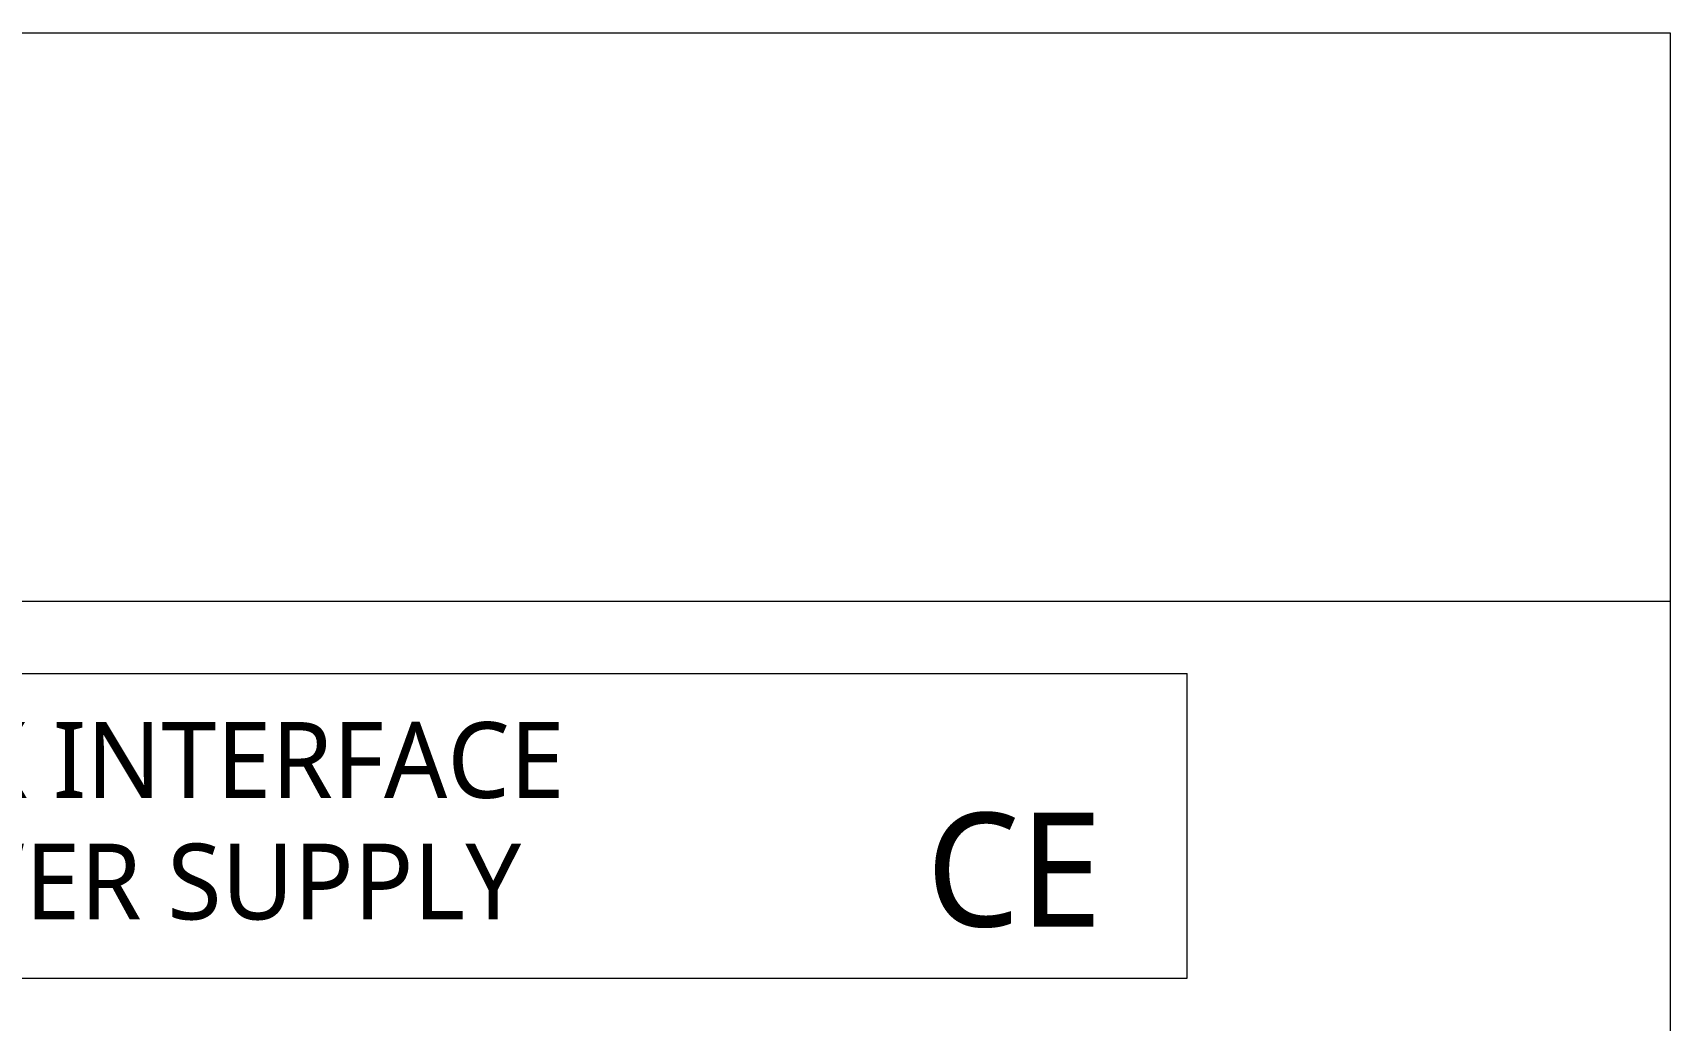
# Model space of a CAD drawing. Header units: millimetres. Extents: x 81 to 151.3, y -66.5 to 29.
# Drawn here: x 108.13 to 151.28, y 2.95 to 29 of the extents above; entities that cross this region are included whole.
import ezdxf

# ---------------------------------------------------------------- set-up
doc = ezdxf.new("R2010")
doc.units = ezdxf.units.MM
doc.header["$LTSCALE"] = 20
doc.layers.add('Ontwerplaag-1', color=7, linetype='Continuous')
doc.styles.add('@Malgun Gothic', font='malgun.ttf')

msp = doc.modelspace()

# ---------------------------------------------------------------- linework, layer by layer
at = {"layer": 'Ontwerplaag-1', "color": 7, "linetype": 'Continuous', "lineweight": 5, "transparency": 33554687}
for p, q in [((81, 29), (151.284, 29)), ((81, 29), (151.284, 29)), ((151.284, 29), (151.284, -61)), ((151.284, 29), (151.284, -61)), ((151.284, 14), (81, 14)), ((151.284, 14), (81, 14)), ((93.729, 12.096), (138.556, 12.096)), ((138.556, 4.069), (138.556, 12.096)), ((93.729, 4.069), (138.556, 4.069))]:
    msp.add_line(p, q, dxfattribs=at)

# ---------------------------------------------------------------- texts
at = {"layer": 'Ontwerplaag-1', "color": 7, "transparency": 33554687, "attachment_point": 7, "style": '@Malgun Gothic'}
for s, insert, char_height, line_spacing_factor in [('DALI/DMX INTERFACE', (95.405, 8.791), 2.00001, 1.004011), ('CE', (131.669, 5.385), 3, 0.669344), ('DALI POWER SUPPLY', (95.405, 5.585), 2.00001, 1.004011)]:
    msp.add_mtext(s, dxfattribs=dict(at, insert=insert, char_height=char_height, line_spacing_factor=line_spacing_factor))

doc.saveas('drawing.dxf')
